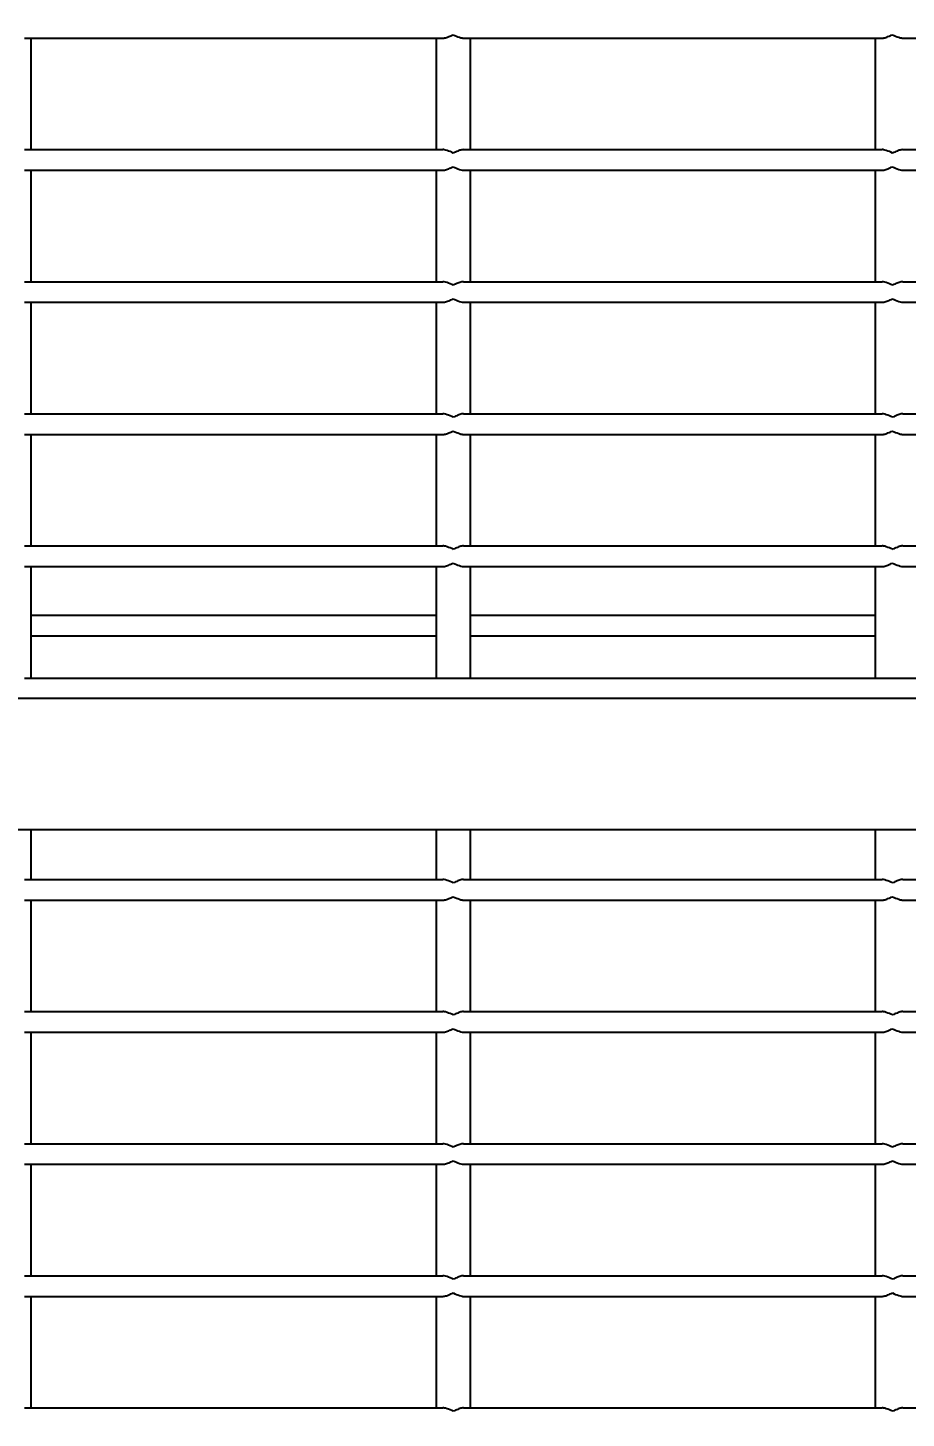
# Model space of a CAD drawing. Header units: millimetres. Extents: x 1293 to 41893, y 1011 to 26911.
# Drawn here: x 16412.8 to 16616, y 13060 to 13381.4 of the extents above; entities that cross this region are included whole.
import ezdxf

# ---------------------------------------------------------------- set-up
doc = ezdxf.new("R2010")
doc.units = ezdxf.units.MM
doc.header["$LTSCALE"] = 50
doc.layers.add('CAPA_1', color=7, linetype='Continuous')
doc.layers.add('PASILLOS', color=2, linetype='Continuous')
doc.styles.add('SLDTEXTSTYLE0', font='TXT', dxfattribs={"width": 0.75})
doc.dimstyles.new('SLDDIMSTYLE0', dxfattribs={"dimtxt": 100, "dimasz": 100, "dimexe": 0, "dimexo": 0.0625, "dimgap": 25, "dimtad": 2, "dimdec": 0, "dimrnd": 1e-09, "dimzin": 12, "dimdsep": 46, "dimtxsty": 'SLDTEXTSTYLE0', "dimsah": 1, "dimcen": 0.09, "dimadec": 0, "dimazin": 3, "dimtfac": 1, "dimtdec": 0, "dimtofl": 0, "dimtmove": 0, "dimatfit": 3, "dimfxl": 1, "dimfrac": 2, "dimtolj": 1, "dimtzin": 12, "dimarcsym": 0})

# ---------------------------------------------------------------- blocks, each defined once
blk = doc.blocks.new('_D_16')
at = {"layer": 'CAPA_1', "transparency": 16777216}
for p, q in [((7974.69, 13667.35), (7974.69, 9974.87)), ((18069.94, 13667.83), (18069.94, 9974.87)), ((7974.69, 10024.87), (18069.94, 10024.87))]:
    blk.add_line(p, q, dxfattribs=at)
for points in [[(7974.69, 10024.87), (8074.69, 10009.48), (8074.69, 10040.25)], [(18069.94, 10024.87), (17969.94, 10040.25), (17969.94, 10009.48)]]:
    blk.add_solid(points, dxfattribs=at)
at = {"layer": 'CAPA_1', "transparency": 16777216, "insert": (12837.59, 10153.77), "char_height": 100, "attachment_point": 1, "style": 'SLDTEXTSTYLE0'}
blk.add_mtext('10095', dxfattribs=at)

msp = doc.modelspace()

# ---------------------------------------------------------------- linework, layer by layer
at = {"layer": 'PASILLOS', "linetype": 'Continuous', "lineweight": 25}
for p, q in [((16412.0240732, 13379.0365561), (16508.8615732, 13379.0365561)), ((16413.6115732, 13353.2590561), (16413.6115732, 13379.0365561)), ((16507.2740732, 13379.0365561), (16507.2740732, 13353.2590561)), ((16513.6240732, 13379.0365561), (16610.4615732, 13379.0365561)), ((16515.2115732, 13353.2590561), (16515.2115732, 13379.0365561)), ((16608.8740732, 13379.0365561), (16608.8740732, 13353.2590561)), ((16615.2240732, 13379.0365561), (16712.0615732, 13379.0365561)), ((16412.0240732, 13353.2590561), (16508.8615732, 13353.2590561)), ((16513.6240732, 13353.2590561), (16610.4615732, 13353.2590561)), ((16615.2240732, 13353.2590561), (16712.0615732, 13353.2590561)), ((16412.0240732, 13348.4965561), (16508.8615732, 13348.4965561)), ((16413.6115732, 13322.7190561), (16413.6115732, 13348.4965561)), ((16507.2740732, 13348.4965561), (16507.2740732, 13322.7190561)), ((16513.6240732, 13348.4965561), (16610.4615732, 13348.4965561)), ((16515.2115732, 13322.7190561), (16515.2115732, 13348.4965561)), ((16608.8740732, 13348.4965561), (16608.8740732, 13322.7190561)), ((16615.2240732, 13348.4965561), (16712.0615732, 13348.4965561)), ((16412.0240732, 13322.7190561), (16508.8615732, 13322.7190561)), ((16513.6240732, 13322.7190561), (16610.4615732, 13322.7190561)), ((16615.2240732, 13322.7190561), (16712.0615732, 13322.7190561)), ((16412.0240732, 13317.9565561), (16508.8615732, 13317.9565561)), ((16413.6115732, 13292.1790561), (16413.6115732, 13317.9565561)), ((16507.2740732, 13317.9565561), (16507.2740732, 13292.1790561)), ((16513.6240732, 13317.9565561), (16610.4615732, 13317.9565561)), ((16515.2115732, 13292.1790561), (16515.2115732, 13317.9565561)), ((16608.8740732, 13317.9565561), (16608.8740732, 13292.1790561)), ((16615.2240732, 13317.9565561), (16712.0615732, 13317.9565561)), ((16412.0240732, 13292.1790561), (16508.8615732, 13292.1790561)), ((16513.6240732, 13292.1790561), (16610.4615732, 13292.1790561)), ((16615.2240732, 13292.1790561), (16712.0615732, 13292.1790561)), ((16412.0240732, 13287.4165561), (16508.8615732, 13287.4165561)), ((16413.6115732, 13261.6390561), (16413.6115732, 13287.4165561)), ((16507.2740732, 13287.4165561), (16507.2740732, 13261.6390561)), ((16513.6240732, 13287.4165561), (16610.4615732, 13287.4165561)), ((16515.2115732, 13261.6390561), (16515.2115732, 13287.4165561)), ((16608.8740732, 13287.4165561), (16608.8740732, 13261.6390561)), ((16615.2240732, 13287.4165561), (16712.0615732, 13287.4165561)), ((16412.0240732, 13261.6390561), (16508.8615732, 13261.6390561)), ((16513.6240732, 13261.6390561), (16610.4615732, 13261.6390561)), ((16615.2240732, 13261.6390561), (16712.0615732, 13261.6390561)), ((16412.0240732, 13256.8765561), (16508.8615732, 13256.8765561)), ((16413.6115732, 13231.0990561), (16413.6115732, 13256.8765561)), ((16507.2740732, 13256.8765561), (16507.2740732, 13231.0990561)), ((16513.6240732, 13256.8765561), (16610.4615732, 13256.8765561)), ((16515.2115732, 13231.0990561), (16515.2115732, 13256.8765561)), ((16608.8740732, 13256.8765561), (16608.8740732, 13231.0990561)), ((16615.2240732, 13256.8765561), (16712.0615732, 13256.8765561)), ((16413.6115732, 13245.6057231), (16507.2740732, 13245.6057231)), ((16515.2115732, 13245.6057231), (16608.8740732, 13245.6057231)), ((16413.6115732, 13240.8432231), (16507.2740732, 13240.8432231)), ((16515.2115732, 13240.8432231), (16608.8740732, 13240.8432231)), ((16412.0240732, 13231.0990561), (16508.8615732, 13231.0990561)), ((16508.8615732, 13231.0990561), (16513.6240732, 13231.0990561)), ((16513.6240732, 13231.0990561), (16610.4615732, 13231.0990561)), ((16610.4615732, 13231.0990561), (16615.2240732, 13231.0990561)), ((16615.2240732, 13231.0990561), (16712.0615732, 13231.0990561)), ((17041.4678232, 13226.3365561), (16285.8178232, 13226.3365561)), ((17041.4678232, 13196.0190561), (16285.8178232, 13196.0190561)), ((16413.6115732, 13184.5257231), (16413.6115732, 13196.0190561)), ((16507.2740732, 13196.0190561), (16507.2740732, 13184.5257231)), ((16515.2115732, 13184.5257231), (16515.2115732, 13196.0190561)), ((16608.8740732, 13196.0190561), (16608.8740732, 13184.5257231)), ((16412.0240732, 13184.5257231), (16508.8615732, 13184.5257231)), ((16513.6240732, 13184.5257231), (16610.4615732, 13184.5257231)), ((16615.2240732, 13184.5257231), (16712.0615732, 13184.5257231)), ((16412.0240732, 13179.7632231), (16508.8615732, 13179.7632231)), ((16413.6115732, 13153.9857231), (16413.6115732, 13179.7632231)), ((16507.2740732, 13179.7632231), (16507.2740732, 13153.9857231)), ((16513.6240732, 13179.7632231), (16610.4615732, 13179.7632231)), ((16515.2115732, 13153.9857231), (16515.2115732, 13179.7632231)), ((16608.8740732, 13179.7632231), (16608.8740732, 13153.9857231)), ((16615.2240732, 13179.7632231), (16712.0615732, 13179.7632231)), ((16412.0240732, 13153.9857231), (16508.8615732, 13153.9857231)), ((16513.6240732, 13153.9857231), (16610.4615732, 13153.9857231)), ((16615.2240732, 13153.9857231), (16712.0615732, 13153.9857231)), ((16412.0240732, 13149.2232231), (16508.8615732, 13149.2232231)), ((16413.6115732, 13123.4457231), (16413.6115732, 13149.2232231)), ((16507.2740732, 13149.2232231), (16507.2740732, 13123.4457231)), ((16513.6240732, 13149.2232231), (16610.4615732, 13149.2232231)), ((16515.2115732, 13123.4457231), (16515.2115732, 13149.2232231)), ((16608.8740732, 13149.2232231), (16608.8740732, 13123.4457231)), ((16615.2240732, 13149.2232231), (16712.0615732, 13149.2232231)), ((16412.0240732, 13123.4457231), (16508.8615732, 13123.4457231)), ((16513.6240732, 13123.4457231), (16610.4615732, 13123.4457231)), ((16615.2240732, 13123.4457231), (16712.0615732, 13123.4457231)), ((16412.0240732, 13118.6832231), (16508.8615732, 13118.6832231)), ((16413.6115732, 13092.9057231), (16413.6115732, 13118.6832231)), ((16507.2740732, 13118.6832231), (16507.2740732, 13092.9057231)), ((16513.6240732, 13118.6832231), (16610.4615732, 13118.6832231)), ((16515.2115732, 13092.9057231), (16515.2115732, 13118.6832231)), ((16608.8740732, 13118.6832231), (16608.8740732, 13092.9057231)), ((16615.2240732, 13118.6832231), (16712.0615732, 13118.6832231)), ((16412.0240732, 13092.9057231), (16508.8615732, 13092.9057231)), ((16513.6240732, 13092.9057231), (16610.4615732, 13092.9057231)), ((16615.2240732, 13092.9057231), (16712.0615732, 13092.9057231)), ((16412.0240732, 13088.1432231), (16508.8615732, 13088.1432231)), ((16413.6115732, 13062.3657231), (16413.6115732, 13088.1432231)), ((16507.2740732, 13088.1432231), (16507.2740732, 13062.3657231)), ((16513.6240732, 13088.1432231), (16610.4615732, 13088.1432231)), ((16515.2115732, 13062.3657231), (16515.2115732, 13088.1432231)), ((16608.8740732, 13088.1432231), (16608.8740732, 13062.3657231)), ((16615.2240732, 13088.1432231), (16712.0615732, 13088.1432231)), ((16412.0240732, 13062.3657231), (16508.8615732, 13062.3657231)), ((16513.6240732, 13062.3657231), (16610.4615732, 13062.3657231)), ((16615.2240732, 13062.3657231), (16712.0615732, 13062.3657231))]:
    msp.add_line(p, q, dxfattribs=at)
for points, knots in [([(16508.8615732, 13379.0365561), (16508.988376, 13379.0463982), (16509.4042281, 13379.0786757), (16510.2068173, 13379.3708868), (16510.8838178, 13379.6697472), (16511.2389892, 13379.8285914), (16511.2428232, 13379.8303061)], [0, 0, 0, 0, 0.1723614537, 0.5652622384, 0.9953071929, 1, 1, 1, 1]), ([(16511.2428232, 13379.8303061), (16511.246657, 13379.8285915), (16511.7265646, 13379.6139702), (16512.439838, 13379.2955642), (16513.2238008, 13379.0610474), (16513.5249339, 13379.0426221), (16513.6240732, 13379.0365561)], [0, 0, 0, 0, 0.0046971273, 0.5879730074, 0.8643521995, 1, 1, 1, 1]), ([(16610.4615732, 13379.0365561), (16610.588376, 13379.0463982), (16611.0042281, 13379.0786757), (16611.8068173, 13379.3708868), (16612.4838178, 13379.6697472), (16612.8389892, 13379.8285914), (16612.8428232, 13379.8303061)], [0, 0, 0, 0, 0.17236145372, 0.56526223842, 0.99530719289, 1, 1, 1, 1]), ([(16612.8428232, 13379.8303061), (16612.846657, 13379.8285915), (16613.3265646, 13379.6139702), (16614.039838, 13379.2955642), (16614.8238008, 13379.0610474), (16615.1249339, 13379.0426221), (16615.2240732, 13379.0365561)], [0, 0, 0, 0, 0.0046971273, 0.5879730074, 0.8643521995, 1, 1, 1, 1]), ([(16511.2428232, 13352.4653061), (16511.2389893, 13352.4670206), (16510.7590818, 13352.681642), (16510.0458083, 13353.0000479), (16509.2618455, 13353.2345648), (16508.9607124, 13353.2529901), (16508.8615732, 13353.2590561)], [0, 0, 0, 0, 0.0046971273, 0.5879730073, 0.8643521995, 1, 1, 1, 1]), ([(16513.6240732, 13353.2590561), (16513.4972703, 13353.2492139), (16513.0814182, 13353.2169365), (16512.278829, 13352.9247254), (16511.6018285, 13352.625865), (16511.2466571, 13352.4670207), (16511.2428232, 13352.4653061)], [0, 0, 0, 0, 0.1723614537, 0.5652622384, 0.9953071929, 1, 1, 1, 1]), ([(16612.8428232, 13352.4653061), (16612.8389893, 13352.4670206), (16612.3590818, 13352.681642), (16611.6458083, 13353.0000479), (16610.8618455, 13353.2345648), (16610.5607124, 13353.2529901), (16610.4615732, 13353.2590561)], [0, 0, 0, 0, 0.0046971273, 0.5879730074, 0.8643521995, 1, 1, 1, 1]), ([(16615.2240732, 13353.2590561), (16615.0972703, 13353.2492139), (16614.6814182, 13353.2169365), (16613.878829, 13352.9247254), (16613.2018285, 13352.625865), (16612.8466571, 13352.4670207), (16612.8428232, 13352.4653061)], [0, 0, 0, 0, 0.1723614537, 0.5652622384, 0.9953071929, 1, 1, 1, 1]), ([(16508.8615732, 13348.4965561), (16508.988376, 13348.5063982), (16509.4042281, 13348.5386757), (16510.2068173, 13348.8308868), (16510.8838178, 13349.1297472), (16511.2389892, 13349.2885914), (16511.2428232, 13349.2903061)], [0, 0, 0, 0, 0.1723614537, 0.56526223839, 0.99530719289, 1, 1, 1, 1]), ([(16511.2428232, 13349.2903061), (16511.246657, 13349.2885915), (16511.7265646, 13349.0739702), (16512.439838, 13348.7555642), (16513.2238008, 13348.5210474), (16513.5249339, 13348.5026221), (16513.6240732, 13348.4965561)], [0, 0, 0, 0, 0.00469712726, 0.58797300735, 0.86435219951, 1, 1, 1, 1]), ([(16610.4615732, 13348.4965561), (16610.588376, 13348.5063982), (16611.0042281, 13348.5386757), (16611.8068173, 13348.8308868), (16612.4838178, 13349.1297472), (16612.8389892, 13349.2885914), (16612.8428232, 13349.2903061)], [0, 0, 0, 0, 0.1723614537, 0.5652622384, 0.9953071929, 1, 1, 1, 1]), ([(16612.8428232, 13349.2903061), (16612.846657, 13349.2885915), (16613.3265646, 13349.0739702), (16614.039838, 13348.7555642), (16614.8238008, 13348.5210474), (16615.1249339, 13348.5026221), (16615.2240732, 13348.4965561)], [0, 0, 0, 0, 0.0046971273, 0.5879730074, 0.8643521995, 1, 1, 1, 1]), ([(16511.2428232, 13321.9253061), (16511.2389893, 13321.9270206), (16510.7590818, 13322.141642), (16510.0458083, 13322.4600479), (16509.2618455, 13322.6945648), (16508.9607124, 13322.7129901), (16508.8615732, 13322.7190561)], [0, 0, 0, 0, 0.0046971273, 0.5879730073, 0.8643521995, 1, 1, 1, 1]), ([(16513.6240732, 13322.7190561), (16513.4972703, 13322.7092139), (16513.0814182, 13322.6769365), (16512.278829, 13322.3847254), (16511.6018285, 13322.085865), (16511.2466571, 13321.9270207), (16511.2428232, 13321.9253061)], [0, 0, 0, 0, 0.1723614537, 0.5652622384, 0.9953071929, 1, 1, 1, 1]), ([(16612.8428232, 13321.9253061), (16612.8389893, 13321.9270206), (16612.3590818, 13322.141642), (16611.6458083, 13322.4600479), (16610.8618455, 13322.6945648), (16610.5607124, 13322.7129901), (16610.4615732, 13322.7190561)], [0, 0, 0, 0, 0.0046971273, 0.5879730074, 0.8643521995, 1, 1, 1, 1]), ([(16615.2240732, 13322.7190561), (16615.0972703, 13322.7092139), (16614.6814182, 13322.6769365), (16613.878829, 13322.3847254), (16613.2018285, 13322.085865), (16612.8466571, 13321.9270207), (16612.8428232, 13321.9253061)], [0, 0, 0, 0, 0.1723614537, 0.5652622384, 0.9953071929, 1, 1, 1, 1]), ([(16508.8615732, 13317.9565561), (16508.988376, 13317.9663982), (16509.4042281, 13317.9986757), (16510.2068173, 13318.2908868), (16510.8838178, 13318.5897472), (16511.2389892, 13318.7485914), (16511.2428232, 13318.7503061)], [0, 0, 0, 0, 0.1723614537, 0.5652622384, 0.9953071929, 1, 1, 1, 1]), ([(16511.2428232, 13318.7503061), (16511.246657, 13318.7485915), (16511.7265646, 13318.5339702), (16512.439838, 13318.2155642), (16513.2238008, 13317.9810474), (16513.5249339, 13317.9626221), (16513.6240732, 13317.9565561)], [0, 0, 0, 0, 0.0046971273, 0.5879730074, 0.8643521995, 1, 1, 1, 1]), ([(16610.4615732, 13317.9565561), (16610.588376, 13317.9663982), (16611.0042281, 13317.9986757), (16611.8068173, 13318.2908868), (16612.4838178, 13318.5897472), (16612.8389892, 13318.7485914), (16612.8428232, 13318.7503061)], [0, 0, 0, 0, 0.1723614537, 0.5652622384, 0.9953071929, 1, 1, 1, 1]), ([(16612.8428232, 13318.7503061), (16612.846657, 13318.7485915), (16613.3265646, 13318.5339702), (16614.039838, 13318.2155642), (16614.8238008, 13317.9810474), (16615.1249339, 13317.9626221), (16615.2240732, 13317.9565561)], [0, 0, 0, 0, 0.0046971273, 0.5879730074, 0.8643521995, 1, 1, 1, 1]), ([(16511.2428232, 13291.3853061), (16511.2389893, 13291.3870206), (16510.7590818, 13291.601642), (16510.0458083, 13291.9200479), (16509.2618455, 13292.1545648), (16508.9607124, 13292.1729901), (16508.8615732, 13292.1790561)], [0, 0, 0, 0, 0.00469712726, 0.58797300732, 0.86435219951, 1, 1, 1, 1]), ([(16513.6240732, 13292.1790561), (16513.4972703, 13292.1692139), (16513.0814182, 13292.1369365), (16512.278829, 13291.8447254), (16511.6018285, 13291.545865), (16511.2466571, 13291.3870207), (16511.2428232, 13291.3853061)], [0, 0, 0, 0, 0.1723614537, 0.5652622384, 0.9953071929, 1, 1, 1, 1]), ([(16612.8428232, 13291.3853061), (16612.8389893, 13291.3870206), (16612.3590818, 13291.601642), (16611.6458083, 13291.9200479), (16610.8618455, 13292.1545648), (16610.5607124, 13292.1729901), (16610.4615732, 13292.1790561)], [0, 0, 0, 0, 0.0046971273, 0.5879730074, 0.8643521995, 1, 1, 1, 1]), ([(16615.2240732, 13292.1790561), (16615.0972703, 13292.1692139), (16614.6814182, 13292.1369365), (16613.878829, 13291.8447254), (16613.2018285, 13291.545865), (16612.8466571, 13291.3870207), (16612.8428232, 13291.3853061)], [0, 0, 0, 0, 0.17236145371, 0.5652622384, 0.99530719289, 1, 1, 1, 1]), ([(16508.8615732, 13287.4165561), (16508.988376, 13287.4263982), (16509.4042281, 13287.4586757), (16510.2068173, 13287.7508868), (16510.8838178, 13288.0497472), (16511.2389892, 13288.2085914), (16511.2428232, 13288.2103061)], [0, 0, 0, 0, 0.1723614537, 0.5652622384, 0.9953071929, 1, 1, 1, 1]), ([(16511.2428232, 13288.2103061), (16511.246657, 13288.2085915), (16511.7265646, 13287.9939702), (16512.439838, 13287.6755642), (16513.2238008, 13287.4410474), (16513.5249339, 13287.4226221), (16513.6240732, 13287.4165561)], [0, 0, 0, 0, 0.0046971273, 0.5879730074, 0.8643521995, 1, 1, 1, 1]), ([(16610.4615732, 13287.4165561), (16610.588376, 13287.4263982), (16611.0042281, 13287.4586757), (16611.8068173, 13287.7508868), (16612.4838178, 13288.0497472), (16612.8389892, 13288.2085914), (16612.8428232, 13288.2103061)], [0, 0, 0, 0, 0.1723614537, 0.5652622384, 0.9953071929, 1, 1, 1, 1]), ([(16612.8428232, 13288.2103061), (16612.846657, 13288.2085915), (16613.3265646, 13287.9939702), (16614.039838, 13287.6755642), (16614.8238008, 13287.4410474), (16615.1249339, 13287.4226221), (16615.2240732, 13287.4165561)], [0, 0, 0, 0, 0.00469712726, 0.58797300742, 0.86435219951, 1, 1, 1, 1]), ([(16511.2428232, 13260.8453061), (16511.2389893, 13260.8470206), (16510.7590818, 13261.061642), (16510.0458083, 13261.3800479), (16509.2618455, 13261.6145648), (16508.9607124, 13261.6329901), (16508.8615732, 13261.6390561)], [0, 0, 0, 0, 0.0046971273, 0.5879730073, 0.8643521995, 1, 1, 1, 1]), ([(16513.6240732, 13261.6390561), (16513.4972703, 13261.6292139), (16513.0814182, 13261.5969365), (16512.278829, 13261.3047254), (16511.6018285, 13261.005865), (16511.2466571, 13260.8470207), (16511.2428232, 13260.8453061)], [0, 0, 0, 0, 0.1723614537, 0.5652622384, 0.9953071929, 1, 1, 1, 1]), ([(16612.8428232, 13260.8453061), (16612.8389893, 13260.8470206), (16612.3590818, 13261.061642), (16611.6458083, 13261.3800479), (16610.8618455, 13261.6145648), (16610.5607124, 13261.6329901), (16610.4615732, 13261.6390561)], [0, 0, 0, 0, 0.0046971273, 0.5879730074, 0.8643521995, 1, 1, 1, 1]), ([(16615.2240732, 13261.6390561), (16615.0972703, 13261.6292139), (16614.6814182, 13261.5969365), (16613.878829, 13261.3047254), (16613.2018285, 13261.005865), (16612.8466571, 13260.8470207), (16612.8428232, 13260.8453061)], [0, 0, 0, 0, 0.17236145371, 0.5652622384, 0.99530719289, 1, 1, 1, 1]), ([(16508.8615732, 13256.8765561), (16508.988376, 13256.8863982), (16509.4042281, 13256.9186757), (16510.2068173, 13257.2108868), (16510.8838178, 13257.5097472), (16511.2389892, 13257.6685914), (16511.2428232, 13257.6703061)], [0, 0, 0, 0, 0.1723614537, 0.5652622384, 0.9953071929, 1, 1, 1, 1]), ([(16511.2428232, 13257.6703061), (16511.246657, 13257.6685915), (16511.7265646, 13257.4539702), (16512.439838, 13257.1355642), (16513.2238008, 13256.9010474), (16513.5249339, 13256.8826221), (16513.6240732, 13256.8765561)], [0, 0, 0, 0, 0.0046971273, 0.5879730074, 0.8643521995, 1, 1, 1, 1]), ([(16610.4615732, 13256.8765561), (16610.588376, 13256.8863982), (16611.0042281, 13256.9186757), (16611.8068173, 13257.2108868), (16612.4838178, 13257.5097472), (16612.8389892, 13257.6685914), (16612.8428232, 13257.6703061)], [0, 0, 0, 0, 0.1723614537, 0.5652622384, 0.9953071929, 1, 1, 1, 1]), ([(16612.8428232, 13257.6703061), (16612.846657, 13257.6685915), (16613.3265646, 13257.4539702), (16614.039838, 13257.1355642), (16614.8238008, 13256.9010474), (16615.1249339, 13256.8826221), (16615.2240732, 13256.8765561)], [0, 0, 0, 0, 0.00469712726, 0.58797300742, 0.86435219951, 1, 1, 1, 1]), ([(16511.2428232, 13183.7319731), (16511.2389893, 13183.7336877), (16510.7590818, 13183.948309), (16510.0458083, 13184.266715), (16509.2618455, 13184.5012318), (16508.9607124, 13184.5196571), (16508.8615732, 13184.5257231)], [0, 0, 0, 0, 0.0046971273, 0.5879730073, 0.8643521995, 1, 1, 1, 1]), ([(16513.6240732, 13184.5257231), (16513.4972703, 13184.515881), (16513.0814182, 13184.4836035), (16512.278829, 13184.1913924), (16511.6018285, 13183.892532), (16511.2466571, 13183.7336878), (16511.2428232, 13183.7319731)], [0, 0, 0, 0, 0.17236145369, 0.56526223838, 0.99530719289, 1, 1, 1, 1]), ([(16612.8428232, 13183.7319731), (16612.8389893, 13183.7336877), (16612.3590818, 13183.948309), (16611.6458083, 13184.266715), (16610.8618455, 13184.5012318), (16610.5607124, 13184.5196571), (16610.4615732, 13184.5257231)], [0, 0, 0, 0, 0.0046971273, 0.5879730074, 0.8643521995, 1, 1, 1, 1]), ([(16615.2240732, 13184.5257231), (16615.0972703, 13184.515881), (16614.6814182, 13184.4836035), (16613.878829, 13184.1913924), (16613.2018285, 13183.892532), (16612.8466571, 13183.7336878), (16612.8428232, 13183.7319731)], [0, 0, 0, 0, 0.1723614537, 0.5652622384, 0.9953071929, 1, 1, 1, 1]), ([(16508.8615732, 13179.7632231), (16508.988376, 13179.7730653), (16509.4042281, 13179.8053427), (16510.2068173, 13180.0975539), (16510.8838178, 13180.3964143), (16511.2389892, 13180.5552585), (16511.2428232, 13180.5569731)], [0, 0, 0, 0, 0.1723614537, 0.5652622384, 0.9953071929, 1, 1, 1, 1]), ([(16511.2428232, 13180.5569731), (16511.246657, 13180.5552586), (16511.7265646, 13180.3406373), (16512.439838, 13180.0222313), (16513.2238008, 13179.7877145), (16513.5249339, 13179.7692891), (16513.6240732, 13179.7632231)], [0, 0, 0, 0, 0.0046971273, 0.5879730074, 0.8643521995, 1, 1, 1, 1]), ([(16610.4615732, 13179.7632231), (16610.588376, 13179.7730653), (16611.0042281, 13179.8053427), (16611.8068173, 13180.0975539), (16612.4838178, 13180.3964143), (16612.8389892, 13180.5552585), (16612.8428232, 13180.5569731)], [0, 0, 0, 0, 0.17236145372, 0.56526223842, 0.99530719289, 1, 1, 1, 1]), ([(16612.8428232, 13180.5569731), (16612.846657, 13180.5552586), (16613.3265646, 13180.3406373), (16614.039838, 13180.0222313), (16614.8238008, 13179.7877145), (16615.1249339, 13179.7692891), (16615.2240732, 13179.7632231)], [0, 0, 0, 0, 0.0046971273, 0.5879730074, 0.8643521995, 1, 1, 1, 1]), ([(16511.2428232, 13153.1919731), (16511.2389893, 13153.1936877), (16510.7590818, 13153.408309), (16510.0458083, 13153.726715), (16509.2618455, 13153.9612318), (16508.9607124, 13153.9796571), (16508.8615732, 13153.9857231)], [0, 0, 0, 0, 0.0046971273, 0.5879730073, 0.8643521995, 1, 1, 1, 1]), ([(16513.6240732, 13153.9857231), (16513.4972703, 13153.975881), (16513.0814182, 13153.9436035), (16512.278829, 13153.6513924), (16511.6018285, 13153.352532), (16511.2466571, 13153.1936878), (16511.2428232, 13153.1919731)], [0, 0, 0, 0, 0.1723614537, 0.5652622384, 0.9953071929, 1, 1, 1, 1]), ([(16612.8428232, 13153.1919731), (16612.8389893, 13153.1936877), (16612.3590818, 13153.408309), (16611.6458083, 13153.726715), (16610.8618455, 13153.9612318), (16610.5607124, 13153.9796571), (16610.4615732, 13153.9857231)], [0, 0, 0, 0, 0.0046971273, 0.5879730074, 0.8643521995, 1, 1, 1, 1]), ([(16615.2240732, 13153.9857231), (16615.0972703, 13153.975881), (16614.6814182, 13153.9436035), (16613.878829, 13153.6513924), (16613.2018285, 13153.352532), (16612.8466571, 13153.1936878), (16612.8428232, 13153.1919731)], [0, 0, 0, 0, 0.1723614537, 0.5652622384, 0.9953071929, 1, 1, 1, 1]), ([(16508.8615732, 13149.2232231), (16508.988376, 13149.2330653), (16509.4042281, 13149.2653427), (16510.2068173, 13149.5575539), (16510.8838178, 13149.8564143), (16511.2389892, 13150.0152585), (16511.2428232, 13150.0169731)], [0, 0, 0, 0, 0.1723614537, 0.5652622384, 0.9953071929, 1, 1, 1, 1]), ([(16511.2428232, 13150.0169731), (16511.246657, 13150.0152586), (16511.7265646, 13149.8006373), (16512.439838, 13149.4822313), (16513.2238008, 13149.2477145), (16513.5249339, 13149.2292891), (16513.6240732, 13149.2232231)], [0, 0, 0, 0, 0.0046971273, 0.5879730074, 0.8643521995, 1, 1, 1, 1]), ([(16610.4615732, 13149.2232231), (16610.588376, 13149.2330653), (16611.0042281, 13149.2653427), (16611.8068173, 13149.5575539), (16612.4838178, 13149.8564143), (16612.8389892, 13150.0152585), (16612.8428232, 13150.0169731)], [0, 0, 0, 0, 0.17236145372, 0.56526223842, 0.99530719289, 1, 1, 1, 1]), ([(16612.8428232, 13150.0169731), (16612.846657, 13150.0152586), (16613.3265646, 13149.8006373), (16614.039838, 13149.4822313), (16614.8238008, 13149.2477145), (16615.1249339, 13149.2292891), (16615.2240732, 13149.2232231)], [0, 0, 0, 0, 0.0046971273, 0.5879730074, 0.8643521995, 1, 1, 1, 1]), ([(16511.2428232, 13122.6519731), (16511.2389893, 13122.6536877), (16510.7590818, 13122.868309), (16510.0458083, 13123.186715), (16509.2618455, 13123.4212318), (16508.9607124, 13123.4396571), (16508.8615732, 13123.4457231)], [0, 0, 0, 0, 0.00469712726, 0.58797300732, 0.86435219951, 1, 1, 1, 1]), ([(16513.6240732, 13123.4457231), (16513.4972703, 13123.435881), (16513.0814182, 13123.4036035), (16512.278829, 13123.1113924), (16511.6018285, 13122.812532), (16511.2466571, 13122.6536878), (16511.2428232, 13122.6519731)], [0, 0, 0, 0, 0.17236145369, 0.56526223838, 0.99530719289, 1, 1, 1, 1]), ([(16612.8428232, 13122.6519731), (16612.8389893, 13122.6536877), (16612.3590818, 13122.868309), (16611.6458083, 13123.186715), (16610.8618455, 13123.4212318), (16610.5607124, 13123.4396571), (16610.4615732, 13123.4457231)], [0, 0, 0, 0, 0.00469712726, 0.58797300738, 0.86435219951, 1, 1, 1, 1]), ([(16615.2240732, 13123.4457231), (16615.0972703, 13123.435881), (16614.6814182, 13123.4036035), (16613.878829, 13123.1113924), (16613.2018285, 13122.812532), (16612.8466571, 13122.6536878), (16612.8428232, 13122.6519731)], [0, 0, 0, 0, 0.1723614537, 0.5652622384, 0.9953071929, 1, 1, 1, 1]), ([(16508.8615732, 13118.6832231), (16508.988376, 13118.6930653), (16509.4042281, 13118.7253427), (16510.2068173, 13119.0175539), (16510.8838178, 13119.3164143), (16511.2389892, 13119.4752585), (16511.2428232, 13119.4769731)], [0, 0, 0, 0, 0.1723614537, 0.5652622384, 0.9953071929, 1, 1, 1, 1]), ([(16511.2428232, 13119.4769731), (16511.246657, 13119.4752586), (16511.7265646, 13119.2606373), (16512.439838, 13118.9422313), (16513.2238008, 13118.7077145), (16513.5249339, 13118.6892891), (16513.6240732, 13118.6832231)], [0, 0, 0, 0, 0.0046971273, 0.5879730074, 0.8643521995, 1, 1, 1, 1]), ([(16610.4615732, 13118.6832231), (16610.588376, 13118.6930653), (16611.0042281, 13118.7253427), (16611.8068173, 13119.0175539), (16612.4838178, 13119.3164143), (16612.8389892, 13119.4752585), (16612.8428232, 13119.4769731)], [0, 0, 0, 0, 0.1723614537, 0.5652622384, 0.9953071929, 1, 1, 1, 1]), ([(16612.8428232, 13119.4769731), (16612.846657, 13119.4752586), (16613.3265646, 13119.2606373), (16614.039838, 13118.9422313), (16614.8238008, 13118.7077145), (16615.1249339, 13118.6892891), (16615.2240732, 13118.6832231)], [0, 0, 0, 0, 0.00469712726, 0.58797300742, 0.86435219951, 1, 1, 1, 1]), ([(16511.2428232, 13092.1119731), (16511.2389893, 13092.1136877), (16510.7590818, 13092.328309), (16510.0458083, 13092.646715), (16509.2618455, 13092.8812318), (16508.9607124, 13092.8996571), (16508.8615732, 13092.9057231)], [0, 0, 0, 0, 0.0046971273, 0.5879730073, 0.8643521995, 1, 1, 1, 1]), ([(16513.6240732, 13092.9057231), (16513.4972703, 13092.895881), (16513.0814182, 13092.8636035), (16512.278829, 13092.5713924), (16511.6018285, 13092.272532), (16511.2466571, 13092.1136878), (16511.2428232, 13092.1119731)], [0, 0, 0, 0, 0.1723614537, 0.5652622384, 0.9953071929, 1, 1, 1, 1]), ([(16612.8428232, 13092.1119731), (16612.8389893, 13092.1136877), (16612.3590818, 13092.328309), (16611.6458083, 13092.646715), (16610.8618455, 13092.8812318), (16610.5607124, 13092.8996571), (16610.4615732, 13092.9057231)], [0, 0, 0, 0, 0.0046971273, 0.5879730074, 0.8643521995, 1, 1, 1, 1]), ([(16615.2240732, 13092.9057231), (16615.0972703, 13092.895881), (16614.6814182, 13092.8636035), (16613.878829, 13092.5713924), (16613.2018285, 13092.272532), (16612.8466571, 13092.1136878), (16612.8428232, 13092.1119731)], [0, 0, 0, 0, 0.1723614537, 0.5652622384, 0.9953071929, 1, 1, 1, 1]), ([(16508.8615732, 13088.1432231), (16508.988376, 13088.1530653), (16509.4042281, 13088.1853427), (16510.2068173, 13088.4775539), (16510.8838178, 13088.7764143), (16511.2389892, 13088.9352585), (16511.2428232, 13088.9369731)], [0, 0, 0, 0, 0.1723614537, 0.5652622384, 0.9953071929, 1, 1, 1, 1]), ([(16511.2428232, 13088.9369731), (16511.246657, 13088.9352586), (16511.7265646, 13088.7206373), (16512.439838, 13088.4022313), (16513.2238008, 13088.1677145), (16513.5249339, 13088.1492891), (16513.6240732, 13088.1432231)], [0, 0, 0, 0, 0.0046971273, 0.5879730074, 0.8643521995, 1, 1, 1, 1]), ([(16610.4615732, 13088.1432231), (16610.588376, 13088.1530653), (16611.0042281, 13088.1853427), (16611.8068173, 13088.4775539), (16612.4838178, 13088.7764143), (16612.8389892, 13088.9352585), (16612.8428232, 13088.9369731)], [0, 0, 0, 0, 0.1723614537, 0.5652622384, 0.9953071929, 1, 1, 1, 1]), ([(16612.8428232, 13088.9369731), (16612.846657, 13088.9352586), (16613.3265646, 13088.7206373), (16614.039838, 13088.4022313), (16614.8238008, 13088.1677145), (16615.1249339, 13088.1492891), (16615.2240732, 13088.1432231)], [0, 0, 0, 0, 0.00469712726, 0.58797300742, 0.86435219951, 1, 1, 1, 1]), ([(16511.2428232, 13061.5719731), (16511.2389893, 13061.5736877), (16510.7590818, 13061.788309), (16510.0458083, 13062.106715), (16509.2618455, 13062.3412318), (16508.9607124, 13062.3596571), (16508.8615732, 13062.3657231)], [0, 0, 0, 0, 0.0046971273, 0.5879730073, 0.8643521995, 1, 1, 1, 1]), ([(16513.6240732, 13062.3657231), (16513.4972703, 13062.355881), (16513.0814182, 13062.3236035), (16512.278829, 13062.0313924), (16511.6018285, 13061.732532), (16511.2466571, 13061.5736878), (16511.2428232, 13061.5719731)], [0, 0, 0, 0, 0.1723614537, 0.5652622384, 0.9953071929, 1, 1, 1, 1]), ([(16612.8428232, 13061.5719731), (16612.8389893, 13061.5736877), (16612.3590818, 13061.788309), (16611.6458083, 13062.106715), (16610.8618455, 13062.3412318), (16610.5607124, 13062.3596571), (16610.4615732, 13062.3657231)], [0, 0, 0, 0, 0.0046971273, 0.5879730074, 0.8643521995, 1, 1, 1, 1]), ([(16615.2240732, 13062.3657231), (16615.0972703, 13062.355881), (16614.6814182, 13062.3236035), (16613.878829, 13062.0313924), (16613.2018285, 13061.732532), (16612.8466571, 13061.5736878), (16612.8428232, 13061.5719731)], [0, 0, 0, 0, 0.1723614537, 0.5652622384, 0.9953071929, 1, 1, 1, 1])]:
    msp.add_open_spline(points, degree=3, knots=knots, dxfattribs=at)

# ---------------------------------------------------------------- dimensions: what is measured, and where the dimension line sits
at = {"layer": 'CAPA_1'}
dim = msp.add_linear_dim(base=(18069.9378232, 10024.8657267), p1=(7974.6878232, 13730.853389), p2=(18069.9378232, 13731.328389), dimstyle='SLDDIMSTYLE0', dxfattribs=at)
dim.commit()
dim.dimension.update_dxf_attribs({"geometry": '_D_16', "text_midpoint": (13022.3128232, 10024.8657267), "dimtype": 160})

doc.saveas('drawing.dxf')
